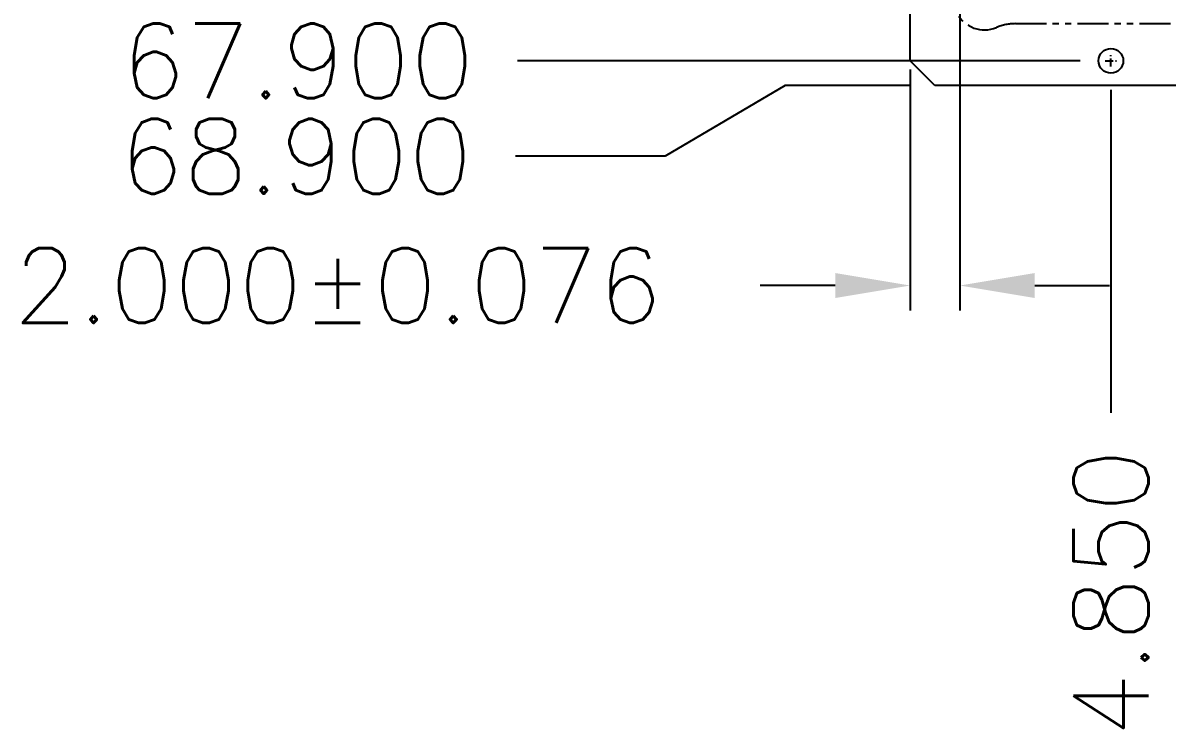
# Model space of a CAD drawing. Extents: x -335 to -11, y -372 to -1.
# Drawn here: x -330.85 to -284.67, y -360.16 to -331.69 of the extents above; entities that cross this region are included whole.
import ezdxf

# ---------------------------------------------------------------- set-up
doc = ezdxf.new("R2010")
doc.units = 0
doc.header["$MEASUREMENT"] = 0
doc.linetypes.add('CENTER', pattern=[50.8, 31.75, -6.35, 6.35, -6.35])
doc.linetypes.add('PHANTOM', pattern=[2.5, 1.25, -0.25, 0.25, -0.25, 0.25, -0.25])
doc.layers.add('1', color=7, linetype='CONTINUOUS')
doc.layers.add('1D', color=4, linetype='CONTINUOUS')
doc.styles.add('simplex', font='SIMPLEX.SHX')

msp = doc.modelspace()

# ---------------------------------------------------------------- linework, layer by layer
at = {"layer": '1'}
for p, q in [((-295.036, -333.226), (-295.036, -325.226)), ((-294.036, -334.226), (-295.036, -333.226)), ((-46.036, -334.226), (-294.036, -334.226))]:
    msp.add_line(p, q, dxfattribs=at)
msp.add_circle((-286.936, -333.226), 0.5, dxfattribs=at)
at = {"layer": '1D', "linetype": 'ByBlock'}
for p, q in [((-293.036, -325.234), (-293.036, -343.302)), ((-288.174, -333.226), (-310.891, -333.226)), ((-295.036, -333.575), (-295.036, -343.302)), ((-300.086, -334.226), (-304.921, -337.078)), ((-295.044, -334.226), (-300.086, -334.226)), ((-304.921, -337.078), (-310.971, -337.078)), ((-298.061, -342.294), (-301.086, -342.294)), ((-290.011, -342.294), (-286.986, -342.294))]:
    msp.add_line(p, q, dxfattribs=at)
at = {"layer": '1D', "linetype": 'CENTER', "ltscale": 0.01}
for p, q in [((-287.166, -333.226), (-286.707, -333.226)), ((-286.936, -333.456), (-286.936, -332.997))]:
    msp.add_line(p, q, dxfattribs=at)
at = {"layer": '1D'}
msp.add_line((-286.936, -334.397), (-286.936, -347.436), dxfattribs=at)
at = {"layer": '1D', "color": 2, "linetype": 'PHANTOM'}
msp.add_lwpolyline([(-236.786, -268.726), (-290.786, -268.726, -0.09902), (-291.555, -268.572, 0.916659), (-292.709, -270.78, -0.255924), (-291.786, -272.465), (-291.786, -297.488, -0.255924), (-292.709, -299.173, 0.547723), (-292.709, -301.28, -0.255924), (-291.786, -302.965), (-291.786, -327.988, -0.255924), (-292.709, -329.673, 0.916659), (-291.555, -331.88, -0.09902), (-290.786, -331.726), (-236.786, -331.726, -0.09902), (-236.017, -331.88, 0.916659), (-234.863, -329.673, -0.255924), (-235.786, -327.988), (-235.786, -302.965, -0.255924), (-234.863, -301.28, 0.547723), (-234.863, -299.173, -0.255924), (-235.786, -297.488), (-235.786, -272.465, -0.255924), (-234.863, -270.78, 0.916659), (-236.017, -268.572, -0.09902)], format="xyb", close=True, dxfattribs=at)
at = {"layer": '1D', "linetype": 'ByBlock'}
for points in [[(-298.061, -341.79), (-298.061, -342.798), (-295.036, -342.294)], [(-290.011, -341.79), (-290.011, -342.798), (-293.036, -342.294)]]:
    msp.add_solid(points, dxfattribs=at)

# ---------------------------------------------------------------- texts
at = {"layer": '1D', "color": 4, "linetype": 'ByBlock', "style": 'simplex'}
for s, p in [('67.900', (-326.88, -334.739)), ('68.900', (-326.96, -338.59)), ('2.000±0.076', (-331.237, -343.806))]:
    msp.add_text(s, height=3.025, dxfattribs=at).set_placement(p)
at = {"layer": '1D', "linetype": 'ByBlock', "style": 'simplex'}
msp.add_text('4.850', height=3.025, rotation=90, dxfattribs=at).set_placement((-285.424, -360.544))

doc.saveas('drawing.dxf')
